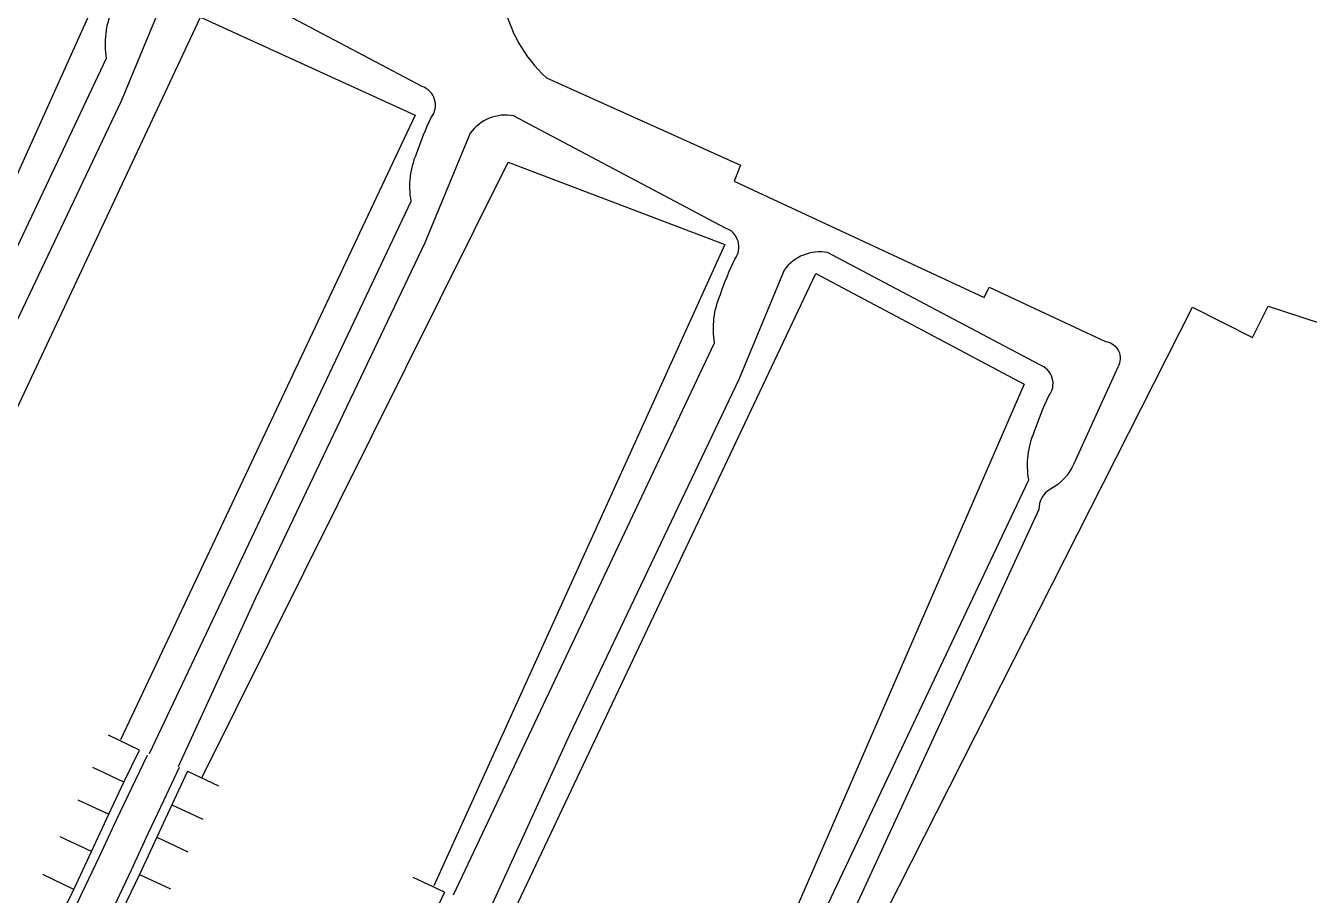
# Model space of a CAD drawing. Header units: metres. Extents: x 320405 to 332543, y 7395686 to 7410003.
# Drawn here: x 326062.8 to 326249.8, y 7397613.6 to 7397740.3 of the extents above; entities that cross this region are included whole.
import ezdxf

# ---------------------------------------------------------------- set-up
doc = ezdxf.new("R2010")
doc.units = ezdxf.units.M
doc.header["$LTSCALE"] = 10
doc.header["$MEASUREMENT"] = 0
doc.linetypes.add('CONTINUO', pattern=[0])
for name, color, linetype in [('Edificações', 30, 'Continuous'), ('T-GUIA', 230, 'Continuous'), ('T-MURO', 30, 'CONTINUO'), ('Vias Primárias', 230, 'Continuous')]:
    doc.layers.add(name, color=color, linetype=linetype)

# ---------------------------------------------------------------- blocks, each defined once
blk = doc.blocks.new('topografia ÁGUA BRANCA - LAPA_X')
at = {"layer": 'T-GUIA', "ltscale": 5, "flags": 128}
for points in [[(153426.26, 253454.16), (153428.38, 253458.76), (153431.01, 253464.29), (153433.51, 253469.73), (153435.66, 253474.28), (153437.94, 253479.06)], [(153442.57, 253477.25), (153440.31, 253472.41), (153438.07, 253467.66), (153435.59, 253462.3), (153433.08, 253456.94), (153430.71, 253451.78)]]:
    blk.add_lwpolyline(points, dxfattribs=at)
at = {"layer": 'T-MURO', "flags": 128}
for points in [[(153436.79, 253479.79), (153432.29, 253481.96)], [(153424.97, 253454.85), (153427.26, 253459.46), (153429.81, 253464.99), (153432.36, 253470.43), (153434.52, 253475.09), (153436.79, 253479.79)], [(153434.52, 253475.09), (153430, 253477.23)], [(153443.79, 253476.72), (153441.49, 253471.82), (153439.32, 253467.09), (153436.81, 253461.68), (153434.33, 253456.39), (153432.16, 253451.53)], [(153443.79, 253476.72), (153448.32, 253474.59)], [(153427.83, 253472.54), (153432.36, 253470.43)], [(153441.49, 253471.82), (153446.02, 253469.71)], [(153429.81, 253464.99), (153425.28, 253467.1)], [(153439.32, 253467.09), (153443.86, 253464.99)], [(153427.26, 253459.46), (153422.76, 253461.63)], [(153436.81, 253461.68), (153441.34, 253459.57)], [(153481.22, 253459.18), (153476.68, 253461.28)], [(153481.22, 253459.18), (153478.98, 253454.34), (153476.78, 253449.64), (153474.18, 253444.22), (153471.74, 253438.77), (153469.41, 253434.17)]]:
    blk.add_lwpolyline(points, dxfattribs=at)

msp = doc.modelspace()

# ---------------------------------------------------------------- linework, layer by layer
at = {"layer": 'Edificações'}
for points in [[(326003.19, 7397670.65), (326044.33, 7397761.83), (326074.51, 7397747.31), (326033.51, 7397656.41)], [(326045.66, 7397650.69), (326088.29, 7397741.5), (326119.57, 7397727.24), (326076.62, 7397636.22)], [(326088.46, 7397630.69), (326133.1, 7397720.38), (326164.66, 7397708.4), (326122.28, 7397614.97)], [(326133.28, 7397609.87), (326177.9, 7397704.16), (326208.25, 7397688.05), (326167.27, 7397593.75)], [(326176.97, 7397589.15), (326232.75, 7397699.28), (326241.48, 7397694.86), (326243.78, 7397699.4), (326251.33, 7397696.93)]]:
    msp.add_lwpolyline(points, dxfattribs=at)
at = {"layer": 'Vias Primárias'}
for points in [[(326036.51, 7397654.99), (326074.62, 7397735.52, -0.146015), (326075.47, 7397742.57, -0.029077), (326077.55, 7397747.72, 0.513231), (326076.21, 7397752.25), (326045.34, 7397768.61, 0.288323), (326039.01, 7397766.06), (326032.4, 7397750.11), (326007.76, 7397698.36), (325996.52, 7397673.81)], [(326133.77, 7397756.35, 0.323631), (326138.66, 7397732.68), (326166.94, 7397719.93), (326166.01, 7397717.63), (326202.4, 7397700.69), (326203.15, 7397702.19), (326220.08, 7397694.26, -0.543633), (326221.86, 7397690.54), (326215.47, 7397676.46, -0.159694), (326212.05, 7397672.74, 0.276369), (326210.37, 7397669.8), (326173.84, 7397590.63)], [(326080.88, 7397634.23), (326118.96, 7397714.7, -0.146015), (326119.8, 7397721.74, -0.029077), (326121.89, 7397726.9, 0.513231), (326120.55, 7397731.43), (326089.68, 7397747.79, 0.288323), (326083.35, 7397745.24), (326076.74, 7397729.29), (326052.1, 7397677.54), (326040.85, 7397652.96)], [(326125.11, 7397613.66), (326163.15, 7397694.05, -0.146015), (326164, 7397701.1, -0.029077), (326166.08, 7397706.25, 0.513231), (326164.74, 7397710.78), (326133.87, 7397727.14, 0.288323), (326127.54, 7397724.59), (326120.93, 7397708.64), (326096.29, 7397656.89), (326085.03, 7397632.29)], [(326170.2, 7397592.36), (326208.9, 7397674.13, -0.146015), (326209.74, 7397681.18, -0.029077), (326211.82, 7397686.33, 0.513231), (326210.49, 7397690.86), (326179.61, 7397707.22, 0.288323), (326173.29, 7397704.67), (326166.67, 7397688.72), (326142.04, 7397636.97), (326130.27, 7397611.26)]]:
    msp.add_lwpolyline(points, format="xyb", dxfattribs=at)

# ---------------------------------------------------------------- block references
at = {"rotation": 359.8966389496373}
msp.add_blockref('topografia ÁGUA BRANCA - LAPA_X', (172185.59, 7144432.18), dxfattribs=at)

doc.saveas('drawing.dxf')
